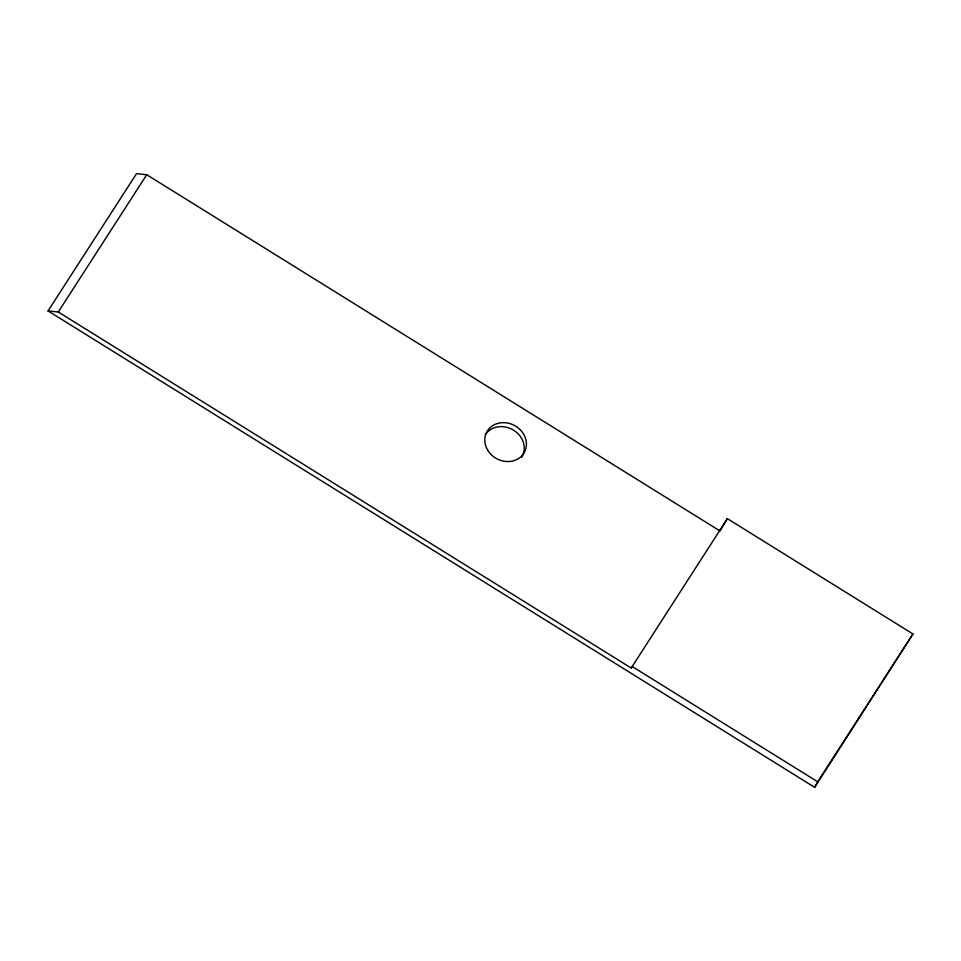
<?xml version="1.0" encoding="UTF-8"?>
<svg xmlns="http://www.w3.org/2000/svg" width="961" height="961" viewBox="0 0 961 961"><rect width="100%" height="100%" fill="white"/><g stroke="black" fill="none" stroke-linecap="round" stroke-linejoin="round"><path stroke-width="1.44" d="M48.05 310.932L58.273 311.989L631.221 668.039L632.086 666.453L817.679 781.798L814.664 787.335L48.05 310.932L136.51 173.665L146.733 174.722L719.681 530.772L720.546 529.199M814.664 787.335L912.95 633.972L727.345 518.64L719.789 531.217M58.273 311.989L146.733 174.722M631.221 668.039L727.345 518.64M817.679 781.798L912.95 633.972M485.281 434.768A21.382 18.836 28.6 0 1 513.642 430.216A21.382 18.836 28.6 0 1 521.595 457.34M487.683 450.168A21.382 18.836 28.6 0 0 523.757 453.376A21.382 18.836 28.6 0 0 505.354 422.732A21.382 18.836 28.6 0 0 487.683 450.168"/></g></svg>
